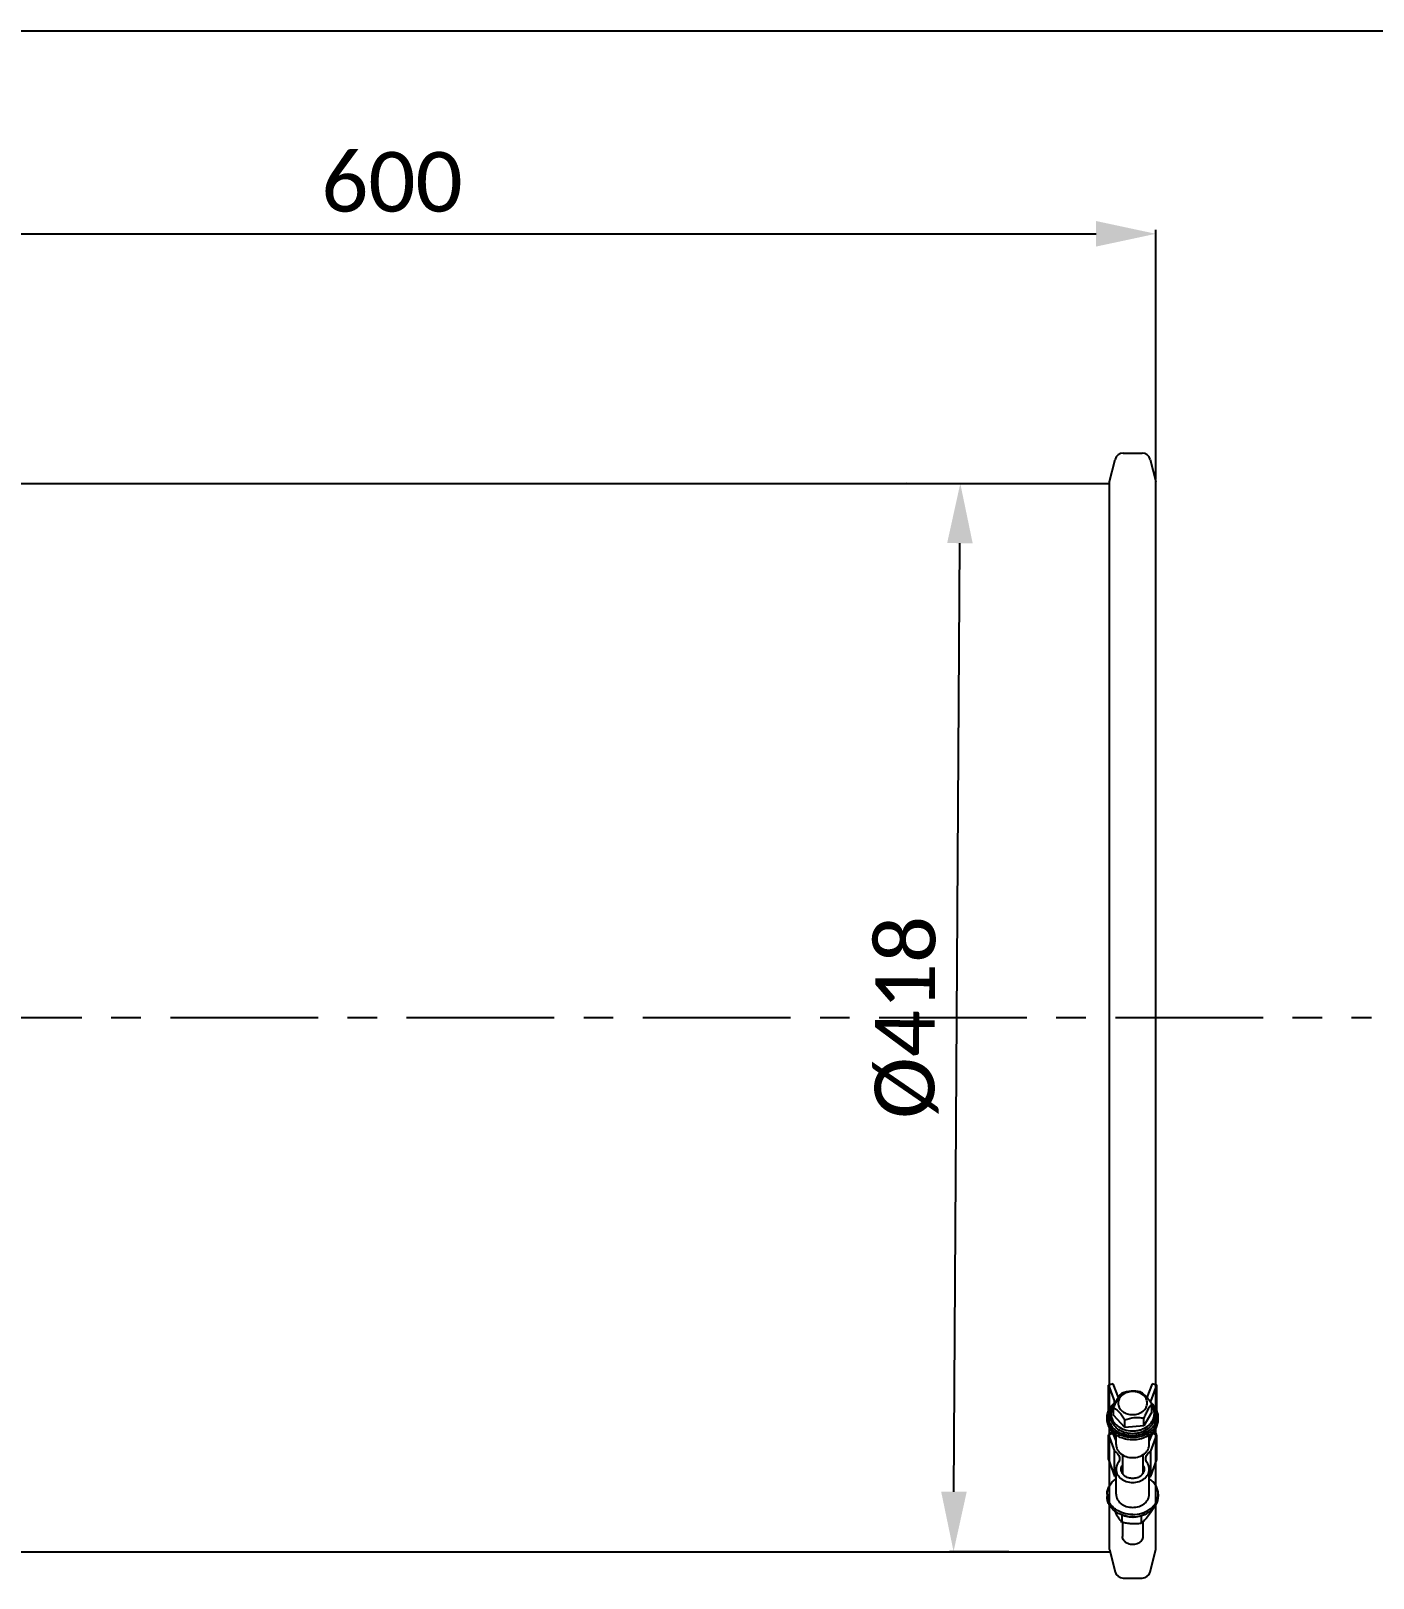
# Model space of a CAD drawing. Header units: millimetres. Extents: x 330 to 5284, y -2489 to 1657.
# Drawn here: x 4233 to 4758, y 1046 to 1651 of the extents above; entities that cross this region are included whole.
import ezdxf

# ---------------------------------------------------------------- set-up
doc = ezdxf.new("R2010")
doc.units = ezdxf.units.MM
doc.header["$LTSCALE"] = 154
doc.header["$PDMODE"] = 3
doc.header["$PDSIZE"] = 8
doc.linetypes.add('CENTER', pattern=[0.6, 0.375, -0.075, 0.075, -0.075])
doc.layers.get('0').update_dxf_attribs({"linetype": 'CONTINUOUS'})
doc.layers.get('Defpoints').update_dxf_attribs({"linetype": 'CONTINUOUS'})
doc.layers.add('00_BUW_DATUM', color=7, linetype='CONTINUOUS')
doc.layers.add('02___PRT_ALL_AXES', color=7, linetype='CONTINUOUS')
doc.styles.get("Standard").update_dxf_attribs({"font": 'calibri.ttf'})
doc.dimstyles.new('DIMSTYLE_1', dxfattribs={"dimtxt": 23.333333, "dimasz": 23.333333, "dimexe": 1.5, "dimexo": 1, "dimgap": 0.875, "dimtad": 1, "dimdec": 0, "dimdsep": 46, "dimtxsty": 'Standard', "dimblk": '_FILLED', "dimblk1": '_FILLED', "dimblk2": '_FILLED', "dimcen": 0.09, "dimazin": 2, "dimtp": 0.01, "dimtm": 0.01, "dimtfac": 1, "dimtdec": 0, "dimtofl": 0, "dimtmove": 0, "dimatfit": 3, "dimldrblk": '_FILLED', "dimfxl": 1, "dimtolj": 1, "dimarcsym": 0})
doc.dimstyles.new('DIMSTYLE_5', dxfattribs={"dimtxt": 23.333333, "dimasz": 23.333333, "dimexe": 1.5, "dimexo": 1, "dimgap": 0.875, "dimtad": 1, "dimlfac": 0.15, "dimdsep": 46, "dimtxsty": 'Standard', "dimblk": '_FILLED', "dimblk1": '_FILLED', "dimblk2": '_FILLED', "dimcen": 0.09, "dimazin": 2, "dimtp": 0.01, "dimtm": 0.01, "dimtfac": 1, "dimtofl": 0, "dimtmove": 0, "dimatfit": 3, "dimldrblk": '_FILLED', "dimfxl": 1, "dimtolj": 1, "dimarcsym": 0})

# ---------------------------------------------------------------- blocks, each defined once
blk = doc.blocks.new('_FILLED')
at = {"color": 0, "linetype": 'ByBlock'}
blk.add_solid([(0, 0), (-1, 0.214), (-1, -0.214)], dxfattribs=at)
blk = doc.blocks.new('*D272')
at = {"color": 0, "lineweight": -2}
for p, q in [((4072.47, 1469.6), (4072.47, 1572.99)), ((4672.77, 1475.59), (4672.77, 1572.99)), ((4095.8, 1571.49), (4649.44, 1571.49))]:
    blk.add_line(p, q, dxfattribs=at)
at = {"layer": 'Defpoints', "color": 0}
for p in [(4672.77, 1571.49), (4672.77, 1474.59), (4072.47, 1468.6)]:
    blk.add_point(p, dxfattribs=at)
at = {"color": 0, "linetype": 'ByBlock', "lineweight": -2, "xscale": 23.3333333333, "yscale": 23.3333333333, "zscale": 23.3333333333, "rotation": 180}
blk.add_blockref('_FILLED', (4072.47, 1571.49), dxfattribs=at)
at = {"color": 0, "linetype": 'ByBlock', "lineweight": -2, "xscale": 23.3333333333, "yscale": 23.3333333333, "zscale": 23.3333333333}
blk.add_blockref('_FILLED', (4672.77, 1571.49), dxfattribs=at)
at = {"color": 0, "insert": (4374.02, 1603.48), "char_height": 23.3333, "attachment_point": 2, "line_spacing_factor": 0.9}
blk.add_mtext('\\A1;{\\A1;600}', dxfattribs=at)
blk = doc.blocks.new('*D276')
at = {"color": 0, "linetype": 'ByBlock', "lineweight": -2}
for p, q in [((4575.27, 1473.98), (4597.8, 1473.83)), ((4593.82, 1079.58), (4596.15, 1450.51)), ((4615.35, 1056.11), (4592.17, 1056.26))]:
    blk.add_line(p, q, dxfattribs=at)
at = {"layer": 'Defpoints', "color": 0}
for p in [(4574.27, 1473.98), (4596.3, 1473.84), (4616.35, 1056.11)]:
    blk.add_point(p, dxfattribs=at)
at = {"color": 0, "linetype": 'ByBlock', "lineweight": -2, "xscale": 23.3333333333, "yscale": 23.3333333333, "zscale": 23.3333333333}
for p, rotation in [((4596.3, 1473.84), 89.63889692710002), ((4593.67, 1056.25), 269.6388969271)]:
    blk.add_blockref('_FILLED', p, dxfattribs=dict(at, rotation=rotation))
at = {"color": 0, "insert": (4563, 1265.18), "char_height": 23.333, "attachment_point": 2, "rotation": 89.6389, "line_spacing_factor": 0.9}
blk.add_mtext('\\A1;%%C418', dxfattribs=at)

msp = doc.modelspace()

# ---------------------------------------------------------------- linework, layer by layer
for p, q in [((2726.995, 1650.816), (5283.569, 1650.816)), ((4184.508, 1473.843), (4654.67, 1473.843)), ((4656.131, 1121.762), (4654.211, 1121.31)), ((4654.211, 1121.31), (4656.674, 1114.853)), ((4654.211, 1111.586), (4654.211, 1121.31)), ((4658.149, 1116.472), (4656.131, 1121.762)), ((4671.311, 1121.762), (4669.285, 1116.452)), ((4670.768, 1114.853), (4673.231, 1121.31)), ((4673.231, 1121.31), (4671.311, 1121.762)), ((4673.231, 1111.586), (4673.231, 1121.31)), ((4656.674, 1114.327), (4656.674, 1114.853)), ((4670.768, 1114.435), (4670.768, 1114.853)), ((4671.188, 1110.753), (4671.188, 1113.784)), ((4654.211, 1111.586), (4654.304, 1111.343)), ((4655.221, 1110.119), (4655.221, 1109.025)), ((4656.254, 1109.484), (4656.254, 1112.515)), ((4660.68, 1104.666), (4656.254, 1109.484)), ((4660.68, 1104.666), (4660.68, 1107.697)), ((4671.188, 1110.753), (4668.147, 1105.3)), ((4668.147, 1105.3), (4668.147, 1108.331)), ((4672.221, 1110.119), (4672.221, 1109.025)), ((4673.136, 1111.337), (4673.231, 1111.586)), ((4656.131, 1102.315), (4654.211, 1101.862)), ((4654.211, 1101.862), (4656.674, 1095.406)), ((4654.211, 1092.138), (4654.211, 1101.862)), ((4657.221, 1099.458), (4656.131, 1102.315)), ((4657.221, 1098.085), (4657.221, 1101.783)), ((4668.147, 1105.3), (4660.68, 1104.666)), ((4671.311, 1102.315), (4670.221, 1099.458)), ((4670.221, 1098.085), (4670.221, 1101.777)), ((4670.768, 1095.406), (4673.231, 1101.862)), ((4673.231, 1101.862), (4671.311, 1102.315)), ((4673.231, 1092.138), (4673.231, 1101.862)), ((4656.674, 1085.682), (4656.674, 1095.406)), ((4670.768, 1085.682), (4670.768, 1095.406)), ((4654.211, 1092.138), (4656.674, 1085.682)), ((4659.721, 1094.028), (4659.721, 1086.754)), ((4667.721, 1094.028), (4667.721, 1086.754)), ((4670.768, 1085.682), (4673.231, 1092.138)), ((4657.221, 1078.638), (4657.221, 1088.362)), ((4670.221, 1078.638), (4670.221, 1088.362)), ((4659.721, 1067.57), (4659.721, 1062.108)), ((4667.721, 1067.845), (4667.721, 1062.108)), ((4184.508, 1056.106), (4654.881, 1056.106))]:
    msp.add_line(p, q)
at = {"linetype": 'CENTER'}
msp.add_line((3732.946, 1264.975), (4757.153, 1264.975), dxfattribs=at)
for centre, radius, start, end in [((4654.513, 1110.968), 4.445, 55.220633, 60.912457), ((4666.37, 1099.881), 19.421, 110.465782, 111.363171), ((4672.961, 1110.915), 4.507, 119.107339, 122.038589), ((4665.212, 1107.3), 8.981, 47.388133, 50.439832), ((4664.494, 1091.817), 16.913, 77.528922, 78.512913)]:
    msp.add_arc(centre, radius, start, end)
for points, knots in [([(4653.721, 1108.721), (4653.721, 1109.292), (4653.881, 1110.454), (4654.584, 1112.097), (4655.708, 1113.575), (4656.679, 1114.386), (4657.21, 1114.748)], [0, 0, 0, 0, 0.2368869, 0.4798464, 0.7334651, 1, 1, 1, 1]), ([(4669.86, 1103.267), (4668.906, 1102.626), (4667.263, 1101.914), (4664.942, 1101.497), (4662.542, 1101.433), (4660.175, 1101.907), (4658.073, 1102.901), (4656.714, 1103.863), (4655.606, 1105.015), (4654.791, 1106.318), (4654.303, 1107.727), (4654.164, 1109.187), (4654.382, 1110.641), (4654.944, 1112.031), (4655.827, 1113.304), (4656.589, 1114.031), (4657.008, 1114.363)], [0, 0, 0, 0, 0.1321552, 0.2010429, 0.2705554, 0.4073567, 0.4733988, 0.5369383, 0.597759, 0.6560343, 0.7123517, 0.767655, 0.8230881, 0.8797681, 0.9385702, 1, 1, 1, 1]), ([(4656.938, 1114.186), (4656.667, 1113.902), (4656.18, 1113.297), (4655.632, 1112.287), (4655.297, 1111.218), (4655.221, 1110.483), (4655.221, 1110.118)], [0, 0, 0, 0, 0.2608711, 0.5128725, 0.7582272, 1, 1, 1, 1]), ([(4659.295, 1117.968), (4658.694, 1117.341), (4657.866, 1116.12), (4656.954, 1114.239), (4656.487, 1113.107), (4656.254, 1112.515)], [0, 0, 0, 0, 0.4151754, 0.6957488, 1, 1, 1, 1]), ([(4660.52, 1117.994), (4659.933, 1117.677), (4658.892, 1116.87), (4657.982, 1115.162), (4658, 1113.268), (4658.945, 1111.574), (4660.584, 1110.338), (4662.656, 1109.692), (4664.87, 1109.704), (4666.288, 1110.167), (4666.922, 1110.509)], [0, 0, 0, 0, 0.1251935, 0.2399532, 0.3502493, 0.4653422, 0.590962, 0.7261776, 0.8650608, 1, 1, 1, 1]), ([(4666.763, 1118.602), (4665.595, 1118.86), (4663.133, 1119.128), (4660.736, 1118.507), (4659.58, 1118.076)], [0, 0, 0, 0, 0.4922042, 1, 1, 1, 1]), ([(4666.922, 1110.509), (4667.51, 1110.826), (4668.55, 1111.632), (4669.46, 1113.34), (4669.442, 1115.234), (4668.497, 1116.929), (4666.858, 1118.164), (4664.787, 1118.81), (4662.572, 1118.799), (4661.154, 1118.335), (4660.52, 1117.994)], [0, 0, 0, 0, 0.1251935, 0.2399532, 0.3502493, 0.4653422, 0.590962, 0.7261776, 0.8650608, 1, 1, 1, 1]), ([(4671.188, 1113.784), (4670.848, 1114.331), (4670.161, 1115.375), (4669.062, 1116.768), (4667.93, 1117.85), (4667.137, 1118.387), (4666.763, 1118.602)], [0, 0, 0, 0, 0.2924111, 0.5671864, 0.8039389, 1, 1, 1, 1]), ([(4668.147, 1108.331), (4668.38, 1108.923), (4668.847, 1110.055), (4669.759, 1111.936), (4670.587, 1113.157), (4671.188, 1113.784)], [0, 0, 0, 0, 0.3042557, 0.5848144, 1, 1, 1, 1]), ([(4669.86, 1103.267), (4670.312, 1103.571), (4671.148, 1104.246), (4672.159, 1105.458), (4672.863, 1106.806), (4673.229, 1108.242), (4673.241, 1109.709), (4672.898, 1111.149), (4672.216, 1112.504), (4671.569, 1113.303), (4671.204, 1113.673)], [0, 0, 0, 0, 0.1349497, 0.2640494, 0.3880055, 0.5083779, 0.6274113, 0.7476177, 0.8712733, 1, 1, 1, 1]), ([(4672.221, 1110.119), (4672.221, 1110.678), (4672.039, 1111.823), (4671.521, 1112.856), (4671.195, 1113.334)], [0, 0, 0, 0, 0.491785, 1, 1, 1, 1]), ([(4673.721, 1108.721), (4673.721, 1109.192), (4673.613, 1110.147), (4673.134, 1111.524), (4672.357, 1112.808), (4671.671, 1113.56), (4671.292, 1113.909)], [0, 0, 0, 0, 0.2403339, 0.4849519, 0.737405, 1, 1, 1, 1]), ([(4670.183, 1102.66), (4669.441, 1102.161), (4667.783, 1101.348), (4665.058, 1100.744), (4662.229, 1100.761), (4659.515, 1101.4), (4657.119, 1102.615), (4655.229, 1104.324), (4654.199, 1106.09), (4653.79, 1107.586), (4653.721, 1108.344), (4653.721, 1108.721)], [0, 0, 0, 0, 0.1281816, 0.2617516, 0.3971945, 0.5305496, 0.6583535, 0.7785669, 0.8913848, 0.9460036, 1, 1, 1, 1]), ([(4655.221, 1110.118), (4655.221, 1109.626), (4655.361, 1108.623), (4655.976, 1107.208), (4656.959, 1105.941), (4657.805, 1105.248), (4658.267, 1104.941)], [0, 0, 0, 0, 0.2365976, 0.4794278, 0.733158, 1, 1, 1, 1]), ([(4658.267, 1103.847), (4657.805, 1104.154), (4656.958, 1104.847), (4655.976, 1106.114), (4655.361, 1107.529), (4655.221, 1108.532), (4655.221, 1109.025)], [0, 0, 0, 0, 0.2668436, 0.5205726, 0.763402, 1, 1, 1, 1]), ([(4656.254, 1112.515), (4656.629, 1112.3), (4657.421, 1111.762), (4658.553, 1110.681), (4659.652, 1109.288), (4660.339, 1108.243), (4660.68, 1107.697)], [0, 0, 0, 0, 0.1960603, 0.4328037, 0.707593, 1, 1, 1, 1]), ([(4660.68, 1107.697), (4661.825, 1108.144), (4663.635, 1108.66), (4666.085, 1108.684), (4667.284, 1108.509), (4667.863, 1108.391)], [0, 0, 0, 0, 0.5045014, 0.7579174, 1, 1, 1, 1]), ([(4670.183, 1102.66), (4670.721, 1103.022), (4671.704, 1103.835), (4672.845, 1105.319), (4673.558, 1106.974), (4673.721, 1108.145), (4673.721, 1108.721)], [0, 0, 0, 0, 0.2666955, 0.5203718, 0.7632639, 1, 1, 1, 1]), ([(4670.241, 1105.787), (4670.551, 1106.082), (4671.11, 1106.713), (4671.744, 1107.786), (4672.133, 1108.933), (4672.221, 1109.727), (4672.221, 1110.119)], [0, 0, 0, 0, 0.2621899, 0.5145283, 0.7593218, 1, 1, 1, 1]), ([(4672.221, 1109.025), (4672.221, 1108.633), (4672.133, 1107.839), (4671.744, 1106.692), (4671.11, 1105.619), (4670.551, 1104.988), (4670.241, 1104.694)], [0, 0, 0, 0, 0.2406782, 0.4854717, 0.7378101, 1, 1, 1, 1]), ([(4658.267, 1104.941), (4659.148, 1104.356), (4661.184, 1103.497), (4663.931, 1103.271), (4666.112, 1103.596), (4668.132, 1104.237), (4669.5, 1105.084), (4670.241, 1105.787)], [0, 0, 0, 0, 0.2473393, 0.5053571, 0.6344355, 0.7609454, 1, 1, 1, 1]), ([(4670.241, 1104.694), (4669.5, 1103.99), (4668.132, 1103.143), (4666.112, 1102.502), (4663.931, 1102.177), (4661.184, 1102.403), (4659.148, 1103.262), (4658.267, 1103.847)], [0, 0, 0, 0, 0.2390546, 0.3655645, 0.4946429, 0.7526607, 1, 1, 1, 1]), ([(4656.674, 1095.406), (4656.956, 1095.249), (4657.476, 1094.883), (4658.086, 1094.184), (4658.472, 1093.383), (4658.561, 1092.807), (4658.561, 1092.525)], [0, 0, 0, 0, 0.2688994, 0.5233878, 0.7653702, 1, 1, 1, 1]), ([(4657.221, 1098.085), (4657.221, 1097.747), (4657.307, 1097.06), (4657.686, 1096.079), (4658.298, 1095.18), (4659.409, 1094.115), (4661.237, 1093.174), (4663.721, 1092.795), (4666.205, 1093.174), (4668.034, 1094.115), (4669.144, 1095.18), (4669.756, 1096.079), (4670.135, 1097.06), (4670.221, 1097.747), (4670.221, 1098.085)], [0, 0, 0, 0, 0.0554057, 0.1120035, 0.1707395, 0.2321573, 0.3625014, 0.5, 0.6374986, 0.7678427, 0.8292605, 0.8879965, 0.9445943, 1, 1, 1, 1]), ([(4668.882, 1092.525), (4668.881, 1092.807), (4668.97, 1093.383), (4669.356, 1094.184), (4669.967, 1094.883), (4670.486, 1095.249), (4670.768, 1095.406)], [0, 0, 0, 0, 0.2346298, 0.4766122, 0.7311006, 1, 1, 1, 1]), ([(4658.018, 1090.838), (4657.765, 1090.47), (4657.363, 1089.675), (4657.221, 1088.793), (4657.221, 1088.361)], [0, 0, 0, 0, 0.5083419, 1, 1, 1, 1]), ([(4658.561, 1092.525), (4658.561, 1092.231), (4658.464, 1091.63), (4658.19, 1091.088), (4658.018, 1090.838)], [0, 0, 0, 0, 0.491647, 1, 1, 1, 1]), ([(4659.221, 1088.362), (4659.221, 1088.643), (4659.308, 1089.218), (4659.556, 1089.741), (4659.712, 1089.985)], [0, 0, 0, 0, 0.4924673, 1, 1, 1, 1]), ([(4667.73, 1089.985), (4667.886, 1089.741), (4668.134, 1089.218), (4668.221, 1088.643), (4668.221, 1088.362)], [0, 0, 0, 0, 0.5075327, 1, 1, 1, 1]), ([(4669.424, 1090.838), (4669.252, 1091.088), (4668.978, 1091.63), (4668.882, 1092.231), (4668.882, 1092.525)], [0, 0, 0, 0, 0.508353, 1, 1, 1, 1]), ([(4670.221, 1088.361), (4670.221, 1088.793), (4670.079, 1089.675), (4669.677, 1090.47), (4669.424, 1090.838)], [0, 0, 0, 0, 0.4916581, 1, 1, 1, 1]), ([(4656.674, 1085.682), (4656.723, 1085.655), (4656.914, 1085.544), (4657.096, 1085.419), (4657.226, 1085.318)], [0, 0, 0, 0, 0.2530895, 1, 1, 1, 1]), ([(4657.221, 1088.361), (4657.221, 1088.023), (4657.307, 1087.337), (4657.686, 1086.356), (4658.298, 1085.456), (4659.409, 1084.391), (4661.237, 1083.45), (4663.721, 1083.071), (4666.205, 1083.45), (4668.034, 1084.391), (4669.144, 1085.456), (4669.756, 1086.356), (4670.135, 1087.337), (4670.221, 1088.023), (4670.221, 1088.361)], [0, 0, 0, 0, 0.0554057, 0.1120035, 0.1707395, 0.2321573, 0.3625014, 0.5, 0.6374986, 0.7678427, 0.8292605, 0.8879965, 0.9445943, 1, 1, 1, 1]), ([(4668.221, 1088.362), (4668.221, 1088.128), (4668.162, 1087.652), (4667.807, 1086.732), (4666.927, 1085.723), (4665.442, 1084.963), (4663.721, 1084.698), (4662, 1084.963), (4660.515, 1085.723), (4659.636, 1086.732), (4659.281, 1087.652), (4659.221, 1088.128), (4659.221, 1088.362)], [0, 0, 0, 0, 0.0554793, 0.1121511, 0.2318035, 0.3623192, 0.5, 0.6376808, 0.7681965, 0.8878489, 0.9445207, 1, 1, 1, 1]), ([(4670.216, 1085.318), (4670.259, 1085.352), (4670.436, 1085.483), (4670.623, 1085.601), (4670.768, 1085.682)], [0, 0, 0, 0, 0.2469613, 1, 1, 1, 1]), ([(4663.72, 1069.785), (4662.429, 1069.785), (4659.897, 1070.171), (4657.086, 1071.618), (4655.378, 1073.256), (4654.437, 1074.64), (4653.853, 1076.15), (4653.721, 1077.206), (4653.721, 1077.726)], [0, 0, 0, 0, 0.274998, 0.5356855, 0.6585206, 0.7759923, 0.8891877, 1, 1, 1, 1]), ([(4657.221, 1078.638), (4657.221, 1078.299), (4657.307, 1077.613), (4657.686, 1076.632), (4658.298, 1075.732), (4659.116, 1074.948), (4660.107, 1074.308), (4661.622, 1073.669), (4662.882, 1073.476), (4663.721, 1073.476)], [0, 0, 0, 0, 0.1106992, 0.22378, 0.3411331, 0.4638443, 0.592103, 0.7252814, 1, 1, 1, 1]), ([(4663.72, 1069.785), (4665.012, 1069.785), (4667.545, 1070.17), (4670.355, 1071.618), (4672.064, 1073.256), (4673.006, 1074.64), (4673.589, 1076.149), (4673.721, 1077.206), (4673.721, 1077.726)], [0, 0, 0, 0, 0.2749976, 0.5356865, 0.6585222, 0.7759939, 0.8891887, 1, 1, 1, 1]), ([(4663.721, 1073.476), (4664.561, 1073.476), (4665.82, 1073.669), (4667.335, 1074.308), (4668.327, 1074.948), (4669.144, 1075.732), (4669.756, 1076.632), (4670.135, 1077.613), (4670.221, 1078.299), (4670.221, 1078.638)], [0, 0, 0, 0, 0.2747186, 0.407897, 0.5361557, 0.6588669, 0.77622, 0.8893008, 1, 1, 1, 1]), ([(4663.721, 1069.578), (4662.859, 1069.578), (4661.158, 1069.782), (4659.556, 1070.402), (4658.829, 1070.809)], [0, 0, 0, 0, 0.508363, 1, 1, 1, 1]), ([(4668.613, 1070.809), (4667.886, 1070.402), (4666.284, 1069.782), (4664.583, 1069.578), (4663.721, 1069.578)], [0, 0, 0, 0, 0.4916375, 1, 1, 1, 1]), ([(4665.969, 1059.48), (4665.352, 1059.147), (4663.937, 1058.785), (4662.16, 1059.082), (4660.962, 1059.754), (4660.269, 1060.426), (4659.825, 1061.229), (4659.721, 1061.82), (4659.721, 1062.108)], [0, 0, 0, 0, 0.264376, 0.5316024, 0.658784, 0.7785726, 0.8914155, 1, 1, 1, 1]), ([(4667.721, 1062.108), (4667.721, 1061.849), (4667.638, 1061.321), (4667.15, 1060.323), (4666.473, 1059.752), (4665.969, 1059.48)], [0, 0, 0, 0, 0.2351953, 0.4779813, 1, 1, 1, 1])]:
    msp.add_open_spline(points, degree=3, knots=knots)
at = {"layer": '00_BUW_DATUM'}
for p, q in [((4653.721, 1107.809), (4653.721, 1108.721)), ((4673.721, 1107.809), (4673.721, 1108.721)), ((4653.721, 1078.638), (4653.721, 1077.726)), ((4673.721, 1078.638), (4673.721, 1077.726)), ((4671.207, 1072.469), (4671.207, 1072.114)), ((4659.504, 1070.47), (4659.504, 1067.618)), ((4666.99, 1070.098), (4666.99, 1067.183))]:
    msp.add_line(p, q, dxfattribs=at)
for centre, start, end in [((4660.06, 1078.639), 180.013185, 188.212976), ((4667.382, 1078.639), 351.787138, 359.986807)]:
    msp.add_arc(centre, 6.339, start, end, dxfattribs=at)
for points, knots in [([(4670.183, 1101.748), (4669.441, 1101.25), (4667.783, 1100.436), (4665.058, 1099.833), (4662.229, 1099.85), (4659.515, 1100.488), (4657.119, 1101.704), (4655.229, 1103.413), (4654.199, 1105.179), (4653.79, 1106.674), (4653.721, 1107.433), (4653.721, 1107.809)], [0, 0, 0, 0, 0.1281816, 0.2617517, 0.3971947, 0.5305499, 0.6583537, 0.7785671, 0.8913848, 0.9460035, 1, 1, 1, 1]), ([(4670.183, 1101.748), (4670.721, 1102.11), (4671.704, 1102.923), (4672.845, 1104.408), (4673.558, 1106.062), (4673.721, 1107.234), (4673.721, 1107.809)], [0, 0, 0, 0, 0.266689, 0.5203714, 0.7632639, 1, 1, 1, 1]), ([(4653.721, 1078.638), (4653.721, 1079.21), (4653.882, 1080.374), (4654.586, 1082.019), (4655.714, 1083.498), (4656.686, 1084.309), (4657.219, 1084.671)], [0, 0, 0, 0, 0.2368609, 0.4798099, 0.7334457, 1, 1, 1, 1]), ([(4673.721, 1078.638), (4673.721, 1079.21), (4673.56, 1080.374), (4672.856, 1082.019), (4671.729, 1083.498), (4670.756, 1084.309), (4670.224, 1084.671)], [0, 0, 0, 0, 0.236861, 0.47981, 0.7334458, 1, 1, 1, 1]), ([(4663.72, 1070.697), (4662.521, 1070.697), (4660.162, 1071.031), (4657.5, 1072.284), (4655.803, 1073.715), (4654.81, 1074.938), (4654.111, 1076.287), (4653.856, 1077.252), (4653.786, 1077.734)], [0, 0, 0, 0, 0.2728678, 0.5333606, 0.656861, 0.7752722, 0.8892145, 1, 1, 1, 1]), ([(4663.72, 1070.697), (4664.92, 1070.696), (4667.279, 1071.031), (4669.941, 1072.284), (4671.638, 1073.715), (4672.632, 1074.938), (4673.331, 1076.287), (4673.587, 1077.252), (4673.656, 1077.734)], [0, 0, 0, 0, 0.2728673, 0.5333615, 0.6568624, 0.7752736, 0.8892154, 1, 1, 1, 1]), ([(4657.87, 1069.948), (4657.766, 1070.118), (4657.343, 1070.832), (4656.951, 1071.564), (4656.663, 1072.127)], [0, 0, 0, 0, 0.2392147, 1, 1, 1, 1]), ([(4671.207, 1072.114), (4671.036, 1071.862), (4670.371, 1070.895), (4669.663, 1069.956), (4669.098, 1069.296)], [0, 0, 0, 0, 0.2591966, 1, 1, 1, 1]), ([(4659.504, 1067.618), (4659.223, 1067.966), (4658.65, 1068.723), (4658.131, 1069.519), (4657.87, 1069.948)], [0, 0, 0, 0, 0.4706904, 1, 1, 1, 1]), ([(4663.247, 1067.048), (4662.614, 1067.085), (4661.356, 1067.224), (4660.116, 1067.475), (4659.504, 1067.618)], [0, 0, 0, 0, 0.5020927, 1, 1, 1, 1]), ([(4666.99, 1067.183), (4666.375, 1067.111), (4665.128, 1067.004), (4663.876, 1067.011), (4663.247, 1067.048)], [0, 0, 0, 0, 0.4954049, 1, 1, 1, 1]), ([(4669.098, 1069.296), (4668.758, 1068.898), (4668.082, 1068.166), (4667.349, 1067.491), (4666.99, 1067.183)], [0, 0, 0, 0, 0.5250988, 1, 1, 1, 1])]:
    msp.add_open_spline(points, degree=3, knots=knots, dxfattribs=at)
at = {"layer": '02___PRT_ALL_AXES'}
for p, q in [((4654.67, 1474.587), (4656.865, 1483.278)), ((4659.967, 1485.695), (4667.475, 1485.695)), ((4670.578, 1483.278), (4672.772, 1474.587)), ((4654.67, 1056.942), (4654.67, 1474.587)), ((4672.772, 1056.942), (4672.772, 1474.587)), ((4655.85, 1102.914), (4654.67, 1102.67)), ((4654.871, 1102.018), (4654.67, 1102.67)), ((4654.67, 1101.97), (4654.67, 1102.67)), ((4657.221, 1099.744), (4656.404, 1102.398)), ((4671.042, 1102.41), (4670.221, 1099.744)), ((4671.587, 1102.915), (4672.772, 1102.67)), ((4672.772, 1102.67), (4672.572, 1102.018)), ((4672.772, 1101.97), (4672.772, 1104.445)), ((4654.67, 1081.997), (4654.67, 1090.936)), ((4672.772, 1081.996), (4672.772, 1090.936)), ((4654.67, 1056.942), (4654.67, 1074.362)), ((4672.772, 1056.942), (4672.772, 1074.362)), ((4654.67, 1056.942), (4656.865, 1048.25)), ((4670.578, 1048.25), (4672.772, 1056.942)), ((4659.967, 1045.834), (4667.475, 1045.834))]:
    msp.add_line(p, q, dxfattribs=at)
for centre, start, end in [((4659.967, 1482.495), 90, 165.827662), ((4667.475, 1482.495), 14.172338, 90), ((4659.967, 1049.034), 194.172338, 270), ((4667.475, 1049.034), 270, 345.827662)]:
    msp.add_arc(centre, 3.2, start, end, dxfattribs=at)

# ---------------------------------------------------------------- dimensions: what is measured, and where the dimension line sits
dim = msp.add_linear_dim(base=(4672.772, 1571.489), p1=(4072.471, 1468.602), p2=(4672.772, 1474.587), text='{\\A1;<>}', dimstyle='DIMSTYLE_1', override={"dimtxsty": 'Standard'})
dim.commit()
dim.dimension.update_dxf_attribs({"geometry": '*D272', "text_midpoint": (4374.02, 1571.489), "dimtype": 160})
at = {"linetype": 'ByBlock'}
dim = msp.add_linear_dim(base=(4596.301, 1473.843), p1=(4616.352, 1056.106), p2=(4574.269, 1473.982), angle=89.638897, text='%%C418', dimstyle='DIMSTYLE_5', override={"dimtxsty": 'Standard'}, dxfattribs=at)
dim.commit()
dim.dimension.update_dxf_attribs({"geometry": '*D276', "text_midpoint": (4594.985, 1264.975), "dimtype": 160})

doc.saveas('drawing.dxf')
